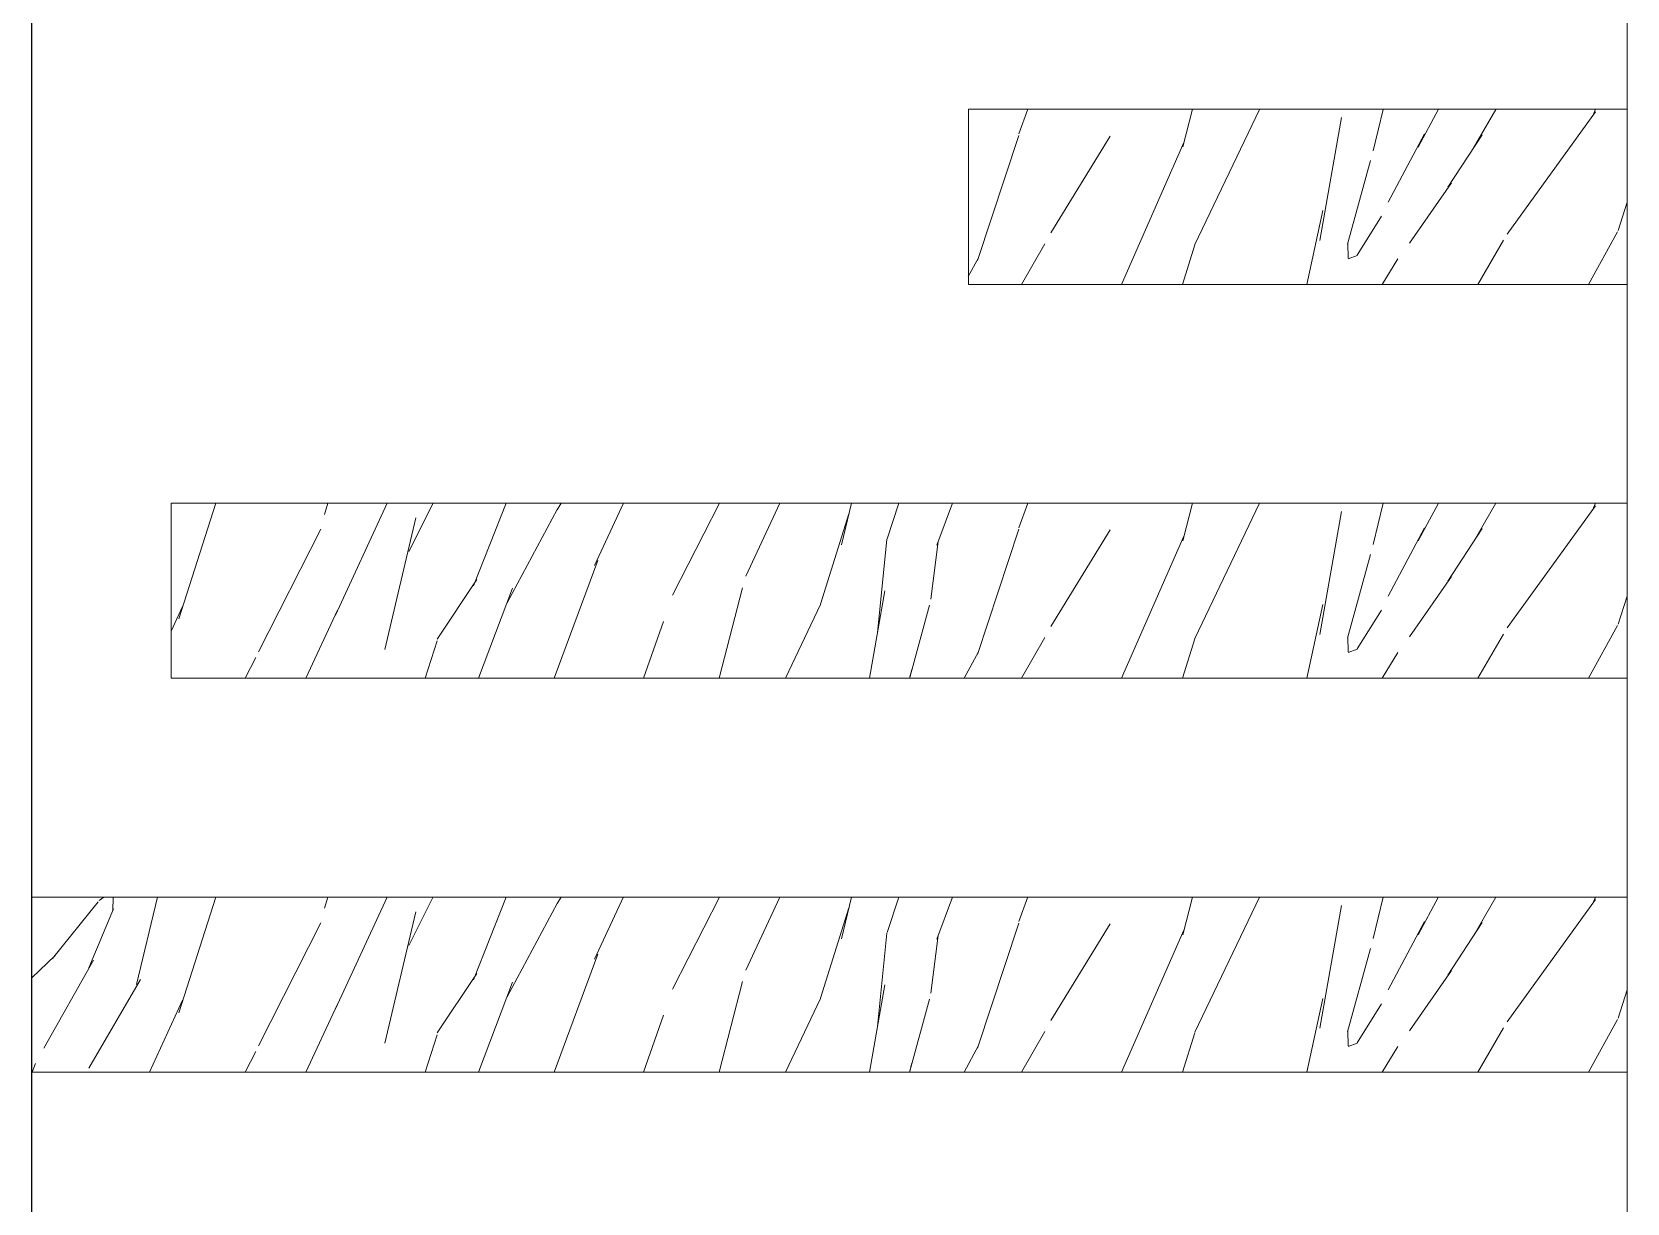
# Model space of a CAD drawing. Header units: inches. Extents: x 0 to 535, y -174 to 989.
# Drawn here: x 349.488 to 350.218, y 95.488 to 96.023 of the extents above; entities that cross this region are included whole.
import ezdxf

# ---------------------------------------------------------------- set-up
doc = ezdxf.new("R2010")
doc.units = ezdxf.units.IN
doc.header["$MEASUREMENT"] = 0
doc.layers.add('1', color=1, linetype='Continuous', lineweight=9)
doc.layers.add('wall', color=51, linetype='Continuous', lineweight=25)

msp = doc.modelspace()

# ---------------------------------------------------------------- hatches: boundary and pattern name
at = {"layer": '1'}
h = msp.add_hatch(dxfattribs=at)
h.set_pattern_fill('Ä¾ÎÆ', color=256, scale=0.23, angle=20)
h.set_pattern_definition([(35.3657895, (66.93288099306547, 155.5843456731439), (1.358495653849031, 0.974888949105646), [0.0567920025, -11.86952858]), (166.803504, (66.97066910553698, 155.5637824958569), (-0.2161293025630688, -0.078664630883123), [0.007853067099999982, -0.816718867999999]), (24.48938626, (66.93802902013913, 155.5541902710308), (0.2161293006459917, 0.07866463722956471), [0.02746521999999997, -5.740230749999991]), (73.46062710000001, (66.96082070553942, 155.5235932512642), (0.3395689741847775, 1.084466940812025), [0.0294332288, -6.151544580000001]), (83.00321680000002, (66.9691995865875, 155.5518086587395), (0.216129300024115, 0.07866463224300876), [0.0120636748, -0.4946106760000001]), (30.347856, (66.86377693075796, 155.5820718033193), (2.223012850983182, 1.289547495665455), [0.0478738905, -10.00564285]), (89.08859079999999, (66.94023696354955, 155.5161013818701), (0.06171982473837814, 0.502901154207116), [0.0092056419, -1.923978911]), (35.66412569999999, (66.93391436558672, 155.5206635285165), (0.2161292995345969, 0.0786646385446673), [0.0079623815, -1.664137768]), (43.56664719999999, (66.88171972432589, 155.503954027412), (0.7101077456471797, 0.7388950529018659), [0.0322622403, -2.226094583]), (29.68621252, (66.84348604687318, 155.5929888856275), (2.223012851304042, 1.289547475383502), [0.1022191415, -5.26428577]), (40.3727928, (66.90509607879747, 155.5261890952892), (2.99484043838873, 2.531343684717294), [0.04322782150000001, -9.034614590000002]), (33.7857773, (66.88789170752916, 155.5542441441316), (0.216129291848162, 0.07866464853906541), [0.05413074839999993, -1.840445417999998]), (29.04293409, (66.90509084663887, 155.6062600202193), (2.439142167360524, 1.36821211551155), [0.0410338262, -8.57606934]), (55.7434615, (67.00860155563187, 155.5844521651599), (1.759784446686964, 2.56225704572125), [0.0404823782, -8.4608168]), (39.23678930000001, (66.97919336839938, 155.6172165670577), (3.210969740846352, 2.610008316254434), [0.05220031930000001, -10.90986646]), (34.7710456, (66.94096492094398, 155.6261804995563), (2.933120589214854, 2.028442540050955), [0.0758889025, -15.86078045]), (41.4338095, (66.80349522157655, 155.5715700314676), (0.2161292981963297, 0.07866463652666691), [0.0176491834, -1.217793604]), (61.73996529999999, (66.83437711493951, 155.4867227267829), (0.2778491391306656, 0.5815657859539077), [0.0322917148, -3.35833833]), (38.84841369999999, (66.8152597526437, 155.5392472480102), (1.142366341585137, 0.8962243289674561), [0.0266178126, -5.56312293]), (200, (66.84348604687318, 155.5929888856275), (-0.3705387656623449, 0.3455718796523705), [0.0284761896, -0.201523792]), (45.6324289, (66.8496663993292, 155.5151655231262), (0.7101077456572038, 0.7388950516397252), [0.05466546159999994, -11.42508117999998]), (43.237749, (66.83598992437345, 155.5559435947294), (1.636344795307082, 1.556454734449686), [0.0381418545, -7.97164751]), (71.91148520000002, (67.07771607930863, 155.4265841864989), (0.3395689770066423, 1.084466938815197), [0.0355090606, -7.42139344]), (83.00321680000002, (67.09800801328025, 155.3996529185769), (0.216129300024115, 0.07866463224300876), [0.0265400864, -0.4801342690000001]), (74.8009006, (67.0890413246921, 155.3666479748006), (0.7408577933628253, 2.671835029081719), [0.0342012829, -7.148068110000001]), (56.7878511, (67.11418633472914, 155.3231807244894), (1.265806021826072, 1.902026626305297), [0.0287191846, -6.002309540000001]), (61.73996529999999, (67.10433375128517, 155.3470482162652), (0.2778491391306656, 0.5815657859539077), [0.0322917148, -3.35833833]), (72.17738229999999, (66.97126319237456, 155.4724869229887), (0.3395689782831965, 1.084466939618753), [0.0571535188, -11.94508519]), (65.092991, (67.0124359106742, 155.4073997376335), (0.2778491338212687, 0.5815657892096059), [0.0698139263, -14.5911103]), (63.06707489999999, (67.00625764817343, 155.4531947300832), (0.2778491396096346, 0.581565787359474), [0.06296584420000001, -6.54844776]), (43.56664719999999, (66.88966140885888, 155.4725276387563), (0.7101077456471797, 0.7388950529018659), [0.0322622403, -2.226094583]), (60.65470750000001, (66.90642440154033, 155.4488875330992), (1.049676707566411, 1.823361999482653), [0.04619737450000001, -4.80452681]), (59.7854419, (66.92700919066912, 155.4403652182542), (1.049676723312325, 1.823361992584466), [0.04703368899999993, -9.830041069999984]), (62.91626979999999, (66.98038363281641, 155.4025970491085), (0.2778491404779415, 0.5815657853456426), [0.05682948329999993, -5.910266069999991]), (65.1886422, (66.94583055639104, 155.4174742966673), (0.2778491301377781, 0.5815657915326928), [0.06060699410000001, -12.66686176]), (20, (67.07257851576551, 155.2965977409129), (0.06171983675258766, 0.5029011542273502), [0.004380952600000001, -0.225619029]), (91.24063829999989, (67.07257851576551, 155.2965977409129), (-0.09268962877058462, 0.9271376728700892), [0.006811305099999993, -1.423562827999998]), (58.1373433, (67.07669526459576, 155.298096114949), (0.2778491400426518, 0.5815657852462758), [0.020887335, -1.441226069]), (74.5021434, (67.07243104104803, 155.3034074486135), (0.339568967718033, 1.084466942922913), [0.03960924529999994, -2.733037789999996]), (77.7581778, (67.05228972399726, 155.2754864539562), (0.4630086353138385, 2.09026925108812), [0.0533767969, -11.15575049]), (80.0621297, (67.06360764294433, 155.3276495356663), (0.7098880003596573, 4.101873860981018), [0.05705958220000001, -11.92545262]), (66.31177559999999, (66.96877599580634, 155.2839824600308), (0.2778491323069626, 0.5815657900483695), [0.0713526884, -4.92333538]), (64.46337319999999, (67.00259169569632, 155.3031537523497), (0.06171983769696079, 0.5029011530502587), [0.1043524743, -0.540177494]), (70.48311470000002, (66.96083221699553, 155.3474372171648), (1.57440521027697, 4.416532392591645), [0.0585223454, -12.23117]), (75.5243122, (66.99744262148376, 155.3493233387019), (0.4012888157798406, 1.587368093631594), [0.0599805523, -12.53593541]), (72.613585, (67.04757679621294, 155.3973120220531), (0.06171983805708947, 0.5029011531749514), [0.0432909381, -1.09309616]), (76.48384360000001, (67.08301472330315, 155.3415765218066), (0.4012888131065727, 1.587368094188972), [0.02578561049999997, -5.389192559999992]), (61.9762794, (67.08772137257662, 155.3158360607177), (1.6053749810238, 2.986493559702275), [0.0353577413, -7.38976752]), (84.3053877, (67.07345499501635, 155.3838529666593), (0.06171983729502792, 0.5029011542635994), [0.04294314819999993, -8.975117959999983]), (55.24647409999999, (67.09507420459192, 155.2956343207866), (1.759784460498503, 2.562257030501768), [0.0335272702, -7.007199320000001]), (65.2273285, (67.04183781860918, 155.4707204449049), (0.2778491373020555, 0.5815657880252949), [0.05753806269999993, -12.02545500999998]), (76.65325650000001, (67.06051275596589, 155.4386250489408), (0.8642974639745951, 3.677637319914488), [0.0617647842, -12.90883993]), (59.70795199999999, (67.1259519129352, 155.2748437567928), (1.049676722564742, 1.823361991434463), [0.0370151926, -7.736175120000001]), (56.3560822, (67.1577123776655, 155.2452233085897), (0.4939784263606839, 0.6602304293122196), [0.010879644, -2.273845757]), (61.9762794, (67.05876188958077, 155.232086228183), (1.6053749810238, 2.986493559702275), [0.0353577413, -7.38976752]), (53.19649550000001, (67.08669846358593, 155.219376357646), (0.2161292945959426, 0.07866463804509569), [0.0314122638, -0.7931596690000001]), (98.48186739999994, (67.05199895879534, 155.2250491308277), (-0.2470990924021889, 1.351374195123889), [0.0109700409, -2.292738417000001]), (46.13814420000001, (67.05199895879534, 155.2250491308277), (0.2161292981877979, 0.07866463710982384), [0.0097600178, -1.015041865]), (56.01691480000001, (67.10551669142707, 155.2445279925111), (1.265806025054427, 1.902026624190993), [0.0365601399, -7.641068970000001]), (87.2394681, (67.0503809172028, 155.2358991878113), (0.1541897158929855, 2.938742287345873), [0.03963325729999993, -8.283350639999982]), (58.6490828, (67.07537426612801, 155.2632983829439), (0.7718275702060986, 1.24179621442641), [0.0378642376, -7.91362541]), (72.613585, (66.97995376352439, 155.2308559574078), (0.06171983805708947, 0.5029011531749514), [0.07575913880000001, -1.060627957]), (63.29488549999999, (66.85864145933138, 155.4200569884684), (0.2778491394824867, 0.5815657871570311), [0.0376197775, -7.86253344]), (66.9545161, (66.84981806122767, 155.4442990755212), (0.277849138399155, 0.5815657881615057), [0.03530030569999993, -3.671231709999995]), (56.3560822, (66.87261183953113, 155.3816736843284), (0.4939784263606839, 0.6602304293122196), [0.03263893430000001, -2.252086469]), (71.7852574, (66.90349373289409, 155.2968263796436), (0.3395689764932182, 1.084466939238849), [0.06019634289999993, -6.26041967999999]), (60.0717393, (66.9137876970862, 155.2685439454691), (0.277849139270344, 0.5815657860494605), [0.040074625, -2.063843176]), (69.3694487, (66.88511165364248, 155.34733072731), (0.6174181176901898, 1.666032726955021), [0.0538217917, -11.24875421]), (53.19649550000001, (66.94761072341261, 155.1756159443797), (0.2161292945959426, 0.07866463804509569), [0.0117795995, -0.8127923539999999]), (69.6657058, (66.92230986567077, 155.3540063851482), (0.2778491222749367, 0.5815657938110032), [0.06768603069999986, -1.709072292999998]), (53.19649550000001, (66.87554774033597, 155.4536639128538), (0.2161292945959426, 0.07866463804509569), [0.02355919900000001, -0.8010127430000001]), (68.5537297, (66.89069478216678, 155.4088454919676), (0.8952672367306358, 2.247598515793237), [0.04302075939999993, -8.991338709999983]), (61.73996529999999, (66.9040752619233, 155.3977010229526), (0.2778491391306656, 0.5815657859539077), [0.0484375745, -3.34219256]), (58.51148860000001, (66.93378153863283, 155.3032746499884), (0.7718275754866677, 1.241796208885935), [0.0517887205, -10.82384232]), (54.19451950000001, (66.92849336033015, 155.2281404677682), (0.493978439279239, 0.6602304207882279), [0.06885505630000001, -7.160925799999999]), (61.1011978, (66.95466755728074, 155.1850478084116), (0.2778491393576279, 0.5815657856754212), [0.05232378789999993, -2.694674939999996]), (74.3266424, (67.03477784469898, 155.5093311365383), (0.7408577912244497, 2.671835022947638), [0.0582210293, -12.16819508]), (70.9753659, (66.98875623456698, 155.526897565753), (0.9569870897545645, 2.75049966370575), [0.0608799512, -12.72390981]), (51.130464, (66.91303776333045, 155.4947627066334), (0.4939784438691176, 0.660230418984233), [0.03326687569999993, -3.459754989999996]), (67.47860020000002, (66.9290644258288, 155.4891569587763), (0.2778491206858045, 0.5815657944572521), [0.0291689473, -3.03357028]), (56.3560822, (66.86363677952896, 155.4767822189862), (0.4939784263606839, 0.6602304293122196), [0.03263893430000001, -2.252086469]), (76.6033605, (66.95067840324579, 155.4810092378337), (0.8642974665360263, 3.677637328676978), [0.0437751594, -9.149008080000002])])
h.paths.add_polyline_path([(349.9164213485111, 95.98772965127783), (349.9164213485111, 95.90772965127783), (350.2175716314634, 95.90772965127786), (350.2175716314634, 95.98772965127785)])
h = msp.add_hatch(dxfattribs=at)
h.set_pattern_fill('Ä¾ÎÆ', color=256, scale=0.23, angle=20)
h.set_pattern_definition([(35.3657895, (66.93288099306547, 155.4043456731439), (1.358495653849031, 0.974888949105646), [0.0567920025, -11.86952858]), (166.803504, (66.97066910553698, 155.3837824958569), (-0.2161293025630688, -0.078664630883123), [0.007853067099999984, -0.8167188679999992]), (24.48938626, (66.93802902013913, 155.3741902710309), (0.2161293006459917, 0.07866463722956471), [0.02746521999999997, -5.740230749999992]), (73.46062710000001, (66.96082070553942, 155.3435932512642), (0.3395689741847775, 1.084466940812025), [0.0294332288, -6.151544580000001]), (83.00321680000002, (66.9691995865875, 155.3718086587395), (0.216129300024115, 0.07866463224300876), [0.0120636748, -0.4946106760000001]), (30.347856, (66.86377693075796, 155.4020718033193), (2.223012850983182, 1.289547495665455), [0.0478738905, -10.00564285]), (89.08859079999999, (66.94023696354955, 155.3361013818701), (0.06171982473837814, 0.502901154207116), [0.0092056419, -1.923978911]), (35.66412569999999, (66.93391436558672, 155.3406635285165), (0.2161292995345969, 0.0786646385446673), [0.0079623815, -1.664137768]), (43.56664719999999, (66.88171972432589, 155.323954027412), (0.7101077456471797, 0.7388950529018659), [0.0322622403, -2.226094583]), (29.68621252, (66.84348604687318, 155.4129888856275), (2.223012851304042, 1.289547475383502), [0.1022191415, -5.26428577]), (40.3727928, (66.90509607879747, 155.3461890952892), (2.99484043838873, 2.531343684717294), [0.04322782150000001, -9.034614590000002]), (33.7857773, (66.88789170752916, 155.3742441441316), (0.216129291848162, 0.07866464853906541), [0.05413074839999994, -1.840445417999998]), (29.04293409, (66.90509084663887, 155.4262600202193), (2.439142167360524, 1.36821211551155), [0.0410338262, -8.57606934]), (55.7434615, (67.00860155563187, 155.4044521651599), (1.759784446686964, 2.56225704572125), [0.0404823782, -8.4608168]), (39.23678930000001, (66.97919336839938, 155.4372165670577), (3.210969740846352, 2.610008316254434), [0.05220031930000001, -10.90986646]), (34.7710456, (66.94096492094398, 155.4461804995563), (2.933120589214854, 2.028442540050955), [0.0758889025, -15.86078045]), (41.4338095, (66.80349522157655, 155.3915700314677), (0.2161292981963297, 0.07866463652666691), [0.0176491834, -1.217793604]), (61.73996529999999, (66.83437711493951, 155.3067227267829), (0.2778491391306656, 0.5815657859539077), [0.0322917148, -3.35833833]), (38.84841369999999, (66.8152597526437, 155.3592472480102), (1.142366341585137, 0.8962243289674561), [0.0266178126, -5.56312293]), (200, (66.84348604687318, 155.4129888856275), (-0.3705387656623449, 0.3455718796523705), [0.0284761896, -0.201523792]), (45.6324289, (66.8496663993292, 155.3351655231262), (0.7101077456572038, 0.7388950516397252), [0.05466546159999994, -11.42508117999998]), (43.237749, (66.83598992437345, 155.3759435947294), (1.636344795307082, 1.556454734449686), [0.0381418545, -7.97164751]), (71.91148520000002, (67.07771607930863, 155.2465841864989), (0.3395689770066423, 1.084466938815197), [0.0355090606, -7.42139344]), (83.00321680000002, (67.09800801328025, 155.2196529185769), (0.216129300024115, 0.07866463224300876), [0.0265400864, -0.4801342690000001]), (74.8009006, (67.0890413246921, 155.1866479748006), (0.7408577933628253, 2.671835029081719), [0.0342012829, -7.148068110000001]), (56.7878511, (67.11418633472914, 155.1431807244895), (1.265806021826072, 1.902026626305297), [0.0287191846, -6.002309540000001]), (61.73996529999999, (67.10433375128517, 155.1670482162652), (0.2778491391306656, 0.5815657859539077), [0.0322917148, -3.35833833]), (72.17738229999999, (66.97126319237456, 155.2924869229887), (0.3395689782831965, 1.084466939618753), [0.0571535188, -11.94508519]), (65.092991, (67.0124359106742, 155.2273997376335), (0.2778491338212687, 0.5815657892096059), [0.0698139263, -14.5911103]), (63.06707489999999, (67.00625764817343, 155.2731947300832), (0.2778491396096346, 0.581565787359474), [0.06296584420000001, -6.54844776]), (43.56664719999999, (66.88966140885888, 155.2925276387563), (0.7101077456471797, 0.7388950529018659), [0.0322622403, -2.226094583]), (60.65470750000001, (66.90642440154033, 155.2688875330992), (1.049676707566411, 1.823361999482653), [0.04619737450000001, -4.80452681]), (59.7854419, (66.92700919066912, 155.2603652182543), (1.049676723312325, 1.823361992584466), [0.04703368899999993, -9.830041069999986]), (62.91626979999999, (66.98038363281641, 155.2225970491085), (0.2778491404779415, 0.5815657853456426), [0.05682948329999994, -5.910266069999992]), (65.1886422, (66.94583055639104, 155.2374742966674), (0.2778491301377781, 0.5815657915326928), [0.06060699410000001, -12.66686176]), (20, (67.07257851576551, 155.1165977409129), (0.06171983675258766, 0.5029011542273502), [0.004380952600000001, -0.225619029]), (91.2406382999999, (67.07257851576551, 155.1165977409129), (-0.09268962877058462, 0.9271376728700892), [0.006811305099999993, -1.423562827999998]), (58.1373433, (67.07669526459576, 155.118096114949), (0.2778491400426518, 0.5815657852462758), [0.020887335, -1.441226069]), (74.5021434, (67.07243104104803, 155.1234074486135), (0.339568967718033, 1.084466942922913), [0.03960924529999994, -2.733037789999996]), (77.7581778, (67.05228972399726, 155.0954864539562), (0.4630086353138385, 2.09026925108812), [0.0533767969, -11.15575049]), (80.0621297, (67.06360764294433, 155.1476495356663), (0.7098880003596573, 4.101873860981018), [0.05705958220000001, -11.92545262]), (66.31177559999999, (66.96877599580634, 155.1039824600308), (0.2778491323069626, 0.5815657900483695), [0.0713526884, -4.92333538]), (64.46337319999999, (67.00259169569632, 155.1231537523497), (0.06171983769696079, 0.5029011530502587), [0.1043524743, -0.540177494]), (70.48311470000002, (66.96083221699553, 155.1674372171648), (1.57440521027697, 4.416532392591645), [0.0585223454, -12.23117]), (75.5243122, (66.99744262148376, 155.1693233387019), (0.4012888157798406, 1.587368093631594), [0.0599805523, -12.53593541]), (72.613585, (67.04757679621294, 155.2173120220531), (0.06171983805708947, 0.5029011531749514), [0.0432909381, -1.09309616]), (76.48384360000001, (67.08301472330315, 155.1615765218066), (0.4012888131065727, 1.587368094188972), [0.02578561049999997, -5.389192559999993]), (61.9762794, (67.08772137257662, 155.1358360607177), (1.6053749810238, 2.986493559702275), [0.0353577413, -7.38976752]), (84.3053877, (67.07345499501635, 155.2038529666594), (0.06171983729502792, 0.5029011542635994), [0.04294314819999994, -8.975117959999984]), (55.24647409999999, (67.09507420459192, 155.1156343207866), (1.759784460498503, 2.562257030501768), [0.0335272702, -7.007199320000001]), (65.2273285, (67.04183781860918, 155.290720444905), (0.2778491373020555, 0.5815657880252949), [0.05753806269999994, -12.02545500999999]), (76.65325650000001, (67.06051275596589, 155.2586250489409), (0.8642974639745951, 3.677637319914488), [0.0617647842, -12.90883993]), (59.70795199999999, (67.1259519129352, 155.0948437567929), (1.049676722564742, 1.823361991434463), [0.0370151926, -7.736175120000001]), (56.3560822, (67.1577123776655, 155.0652233085897), (0.4939784263606839, 0.6602304293122196), [0.010879644, -2.273845757]), (61.9762794, (67.05876188958077, 155.052086228183), (1.6053749810238, 2.986493559702275), [0.0353577413, -7.38976752]), (53.19649550000001, (67.08669846358593, 155.039376357646), (0.2161292945959426, 0.07866463804509569), [0.0314122638, -0.7931596690000001]), (98.48186739999994, (67.05199895879534, 155.0450491308277), (-0.2470990924021889, 1.351374195123889), [0.0109700409, -2.292738417000001]), (46.13814420000001, (67.05199895879534, 155.0450491308277), (0.2161292981877979, 0.07866463710982384), [0.0097600178, -1.015041865]), (56.01691480000001, (67.10551669142707, 155.0645279925111), (1.265806025054427, 1.902026624190993), [0.0365601399, -7.641068970000001]), (87.2394681, (67.0503809172028, 155.0558991878113), (0.1541897158929855, 2.938742287345873), [0.03963325729999994, -8.283350639999984]), (58.6490828, (67.07537426612801, 155.0832983829439), (0.7718275702060986, 1.24179621442641), [0.0378642376, -7.91362541]), (72.613585, (66.97995376352439, 155.0508559574078), (0.06171983805708947, 0.5029011531749514), [0.07575913880000001, -1.060627957]), (63.29488549999999, (66.85864145933138, 155.2400569884684), (0.2778491394824867, 0.5815657871570311), [0.0376197775, -7.86253344]), (66.9545161, (66.84981806122767, 155.2642990755212), (0.277849138399155, 0.5815657881615057), [0.03530030569999994, -3.671231709999996]), (56.3560822, (66.87261183953113, 155.2016736843284), (0.4939784263606839, 0.6602304293122196), [0.03263893430000001, -2.252086469]), (71.7852574, (66.90349373289409, 155.1168263796436), (0.3395689764932182, 1.084466939238849), [0.06019634289999994, -6.260419679999991]), (60.0717393, (66.9137876970862, 155.0885439454692), (0.277849139270344, 0.5815657860494605), [0.040074625, -2.063843176]), (69.3694487, (66.88511165364248, 155.1673307273101), (0.6174181176901898, 1.666032726955021), [0.0538217917, -11.24875421]), (53.19649550000001, (66.94761072341261, 154.9956159443797), (0.2161292945959426, 0.07866463804509569), [0.0117795995, -0.8127923539999999]), (69.6657058, (66.92230986567077, 155.1740063851482), (0.2778491222749367, 0.5815657938110032), [0.06768603069999987, -1.709072292999998]), (53.19649550000001, (66.87554774033597, 155.2736639128538), (0.2161292945959426, 0.07866463804509569), [0.02355919900000001, -0.8010127430000001]), (68.5537297, (66.89069478216678, 155.2288454919676), (0.8952672367306358, 2.247598515793237), [0.04302075939999994, -8.991338709999985]), (61.73996529999999, (66.9040752619233, 155.2177010229527), (0.2778491391306656, 0.5815657859539077), [0.0484375745, -3.34219256]), (58.51148860000001, (66.93378153863283, 155.1232746499884), (0.7718275754866677, 1.241796208885935), [0.0517887205, -10.82384232]), (54.19451950000001, (66.92849336033015, 155.0481404677683), (0.493978439279239, 0.6602304207882279), [0.06885505630000001, -7.160925799999999]), (61.1011978, (66.95466755728074, 155.0050478084116), (0.2778491393576279, 0.5815657856754212), [0.05232378789999994, -2.694674939999996]), (74.3266424, (67.03477784469898, 155.3293311365384), (0.7408577912244497, 2.671835022947638), [0.0582210293, -12.16819508]), (70.9753659, (66.98875623456698, 155.346897565753), (0.9569870897545645, 2.75049966370575), [0.0608799512, -12.72390981]), (51.130464, (66.91303776333045, 155.3147627066334), (0.4939784438691176, 0.660230418984233), [0.03326687569999994, -3.459754989999996]), (67.47860020000002, (66.9290644258288, 155.3091569587763), (0.2778491206858045, 0.5815657944572521), [0.0291689473, -3.03357028]), (56.3560822, (66.86363677952896, 155.2967822189862), (0.4939784263606839, 0.6602304293122196), [0.03263893430000001, -2.252086469]), (76.6033605, (66.95067840324579, 155.3010092378337), (0.8642974665360263, 3.677637328676978), [0.0437751594, -9.149008080000002])])
h.paths.add_polyline_path([(349.5519797978467, 95.80772965127784), (349.5519797978467, 95.72772965127785), (350.2175716314634, 95.72772965127787), (350.2175716314634, 95.80772965127787)])
h = msp.add_hatch(dxfattribs=at)
h.set_pattern_fill('Ä¾ÎÆ', color=256, scale=0.23, angle=20)
h.set_pattern_definition([(35.3657895, (66.93288099306547, 155.2243456731439), (1.358495653849031, 0.974888949105646), [0.0567920025, -11.86952858]), (166.803504, (66.97066910553698, 155.2037824958569), (-0.2161293025630688, -0.078664630883123), [0.007853067099999986, -0.8167188679999993]), (24.48938626, (66.93802902013913, 155.1941902710309), (0.2161293006459917, 0.07866463722956471), [0.02746521999999997, -5.740230749999993]), (73.46062710000001, (66.96082070553942, 155.1635932512642), (0.3395689741847775, 1.084466940812025), [0.0294332288, -6.151544580000001]), (83.00321680000002, (66.9691995865875, 155.1918086587395), (0.216129300024115, 0.07866463224300876), [0.0120636748, -0.4946106760000001]), (30.347856, (66.86377693075796, 155.2220718033193), (2.223012850983182, 1.289547495665455), [0.0478738905, -10.00564285]), (89.08859079999999, (66.94023696354955, 155.1561013818701), (0.06171982473837814, 0.502901154207116), [0.0092056419, -1.923978911]), (35.66412569999999, (66.93391436558672, 155.1606635285165), (0.2161292995345969, 0.0786646385446673), [0.0079623815, -1.664137768]), (43.56664719999999, (66.88171972432589, 155.1439540274121), (0.7101077456471797, 0.7388950529018659), [0.0322622403, -2.226094583]), (29.68621252, (66.84348604687318, 155.2329888856275), (2.223012851304042, 1.289547475383502), [0.1022191415, -5.26428577]), (40.3727928, (66.90509607879747, 155.1661890952892), (2.99484043838873, 2.531343684717294), [0.04322782150000001, -9.034614590000002]), (33.7857773, (66.88789170752916, 155.1942441441316), (0.216129291848162, 0.07866464853906541), [0.05413074839999994, -1.840445417999998]), (29.04293409, (66.90509084663887, 155.2462600202193), (2.439142167360524, 1.36821211551155), [0.0410338262, -8.57606934]), (55.7434615, (67.00860155563187, 155.22445216516), (1.759784446686964, 2.56225704572125), [0.0404823782, -8.4608168]), (39.23678930000001, (66.97919336839938, 155.2572165670577), (3.210969740846352, 2.610008316254434), [0.05220031930000001, -10.90986646]), (34.7710456, (66.94096492094398, 155.2661804995564), (2.933120589214854, 2.028442540050955), [0.0758889025, -15.86078045]), (41.4338095, (66.80349522157655, 155.2115700314677), (0.2161292981963297, 0.07866463652666691), [0.0176491834, -1.217793604]), (61.73996529999999, (66.83437711493951, 155.1267227267829), (0.2778491391306656, 0.5815657859539077), [0.0322917148, -3.35833833]), (38.84841369999999, (66.8152597526437, 155.1792472480102), (1.142366341585137, 0.8962243289674561), [0.0266178126, -5.56312293]), (200, (66.84348604687318, 155.2329888856275), (-0.3705387656623449, 0.3455718796523705), [0.0284761896, -0.201523792]), (45.6324289, (66.8496663993292, 155.1551655231262), (0.7101077456572038, 0.7388950516397252), [0.05466546159999995, -11.42508117999999]), (43.237749, (66.83598992437345, 155.1959435947295), (1.636344795307082, 1.556454734449686), [0.0381418545, -7.97164751]), (71.91148520000002, (67.07771607930863, 155.0665841864989), (0.3395689770066423, 1.084466938815197), [0.0355090606, -7.42139344]), (83.00321680000002, (67.09800801328025, 155.0396529185769), (0.216129300024115, 0.07866463224300876), [0.0265400864, -0.4801342690000001]), (74.8009006, (67.0890413246921, 155.0066479748006), (0.7408577933628253, 2.671835029081719), [0.0342012829, -7.148068110000001]), (56.7878511, (67.11418633472914, 154.9631807244895), (1.265806021826072, 1.902026626305297), [0.0287191846, -6.002309540000001]), (61.73996529999999, (67.10433375128517, 154.9870482162653), (0.2778491391306656, 0.5815657859539077), [0.0322917148, -3.35833833]), (72.17738229999999, (66.97126319237456, 155.1124869229887), (0.3395689782831965, 1.084466939618753), [0.0571535188, -11.94508519]), (65.092991, (67.0124359106742, 155.0473997376335), (0.2778491338212687, 0.5815657892096059), [0.0698139263, -14.5911103]), (63.06707489999999, (67.00625764817343, 155.0931947300832), (0.2778491396096346, 0.581565787359474), [0.06296584420000001, -6.54844776]), (43.56664719999999, (66.88966140885888, 155.1125276387563), (0.7101077456471797, 0.7388950529018659), [0.0322622403, -2.226094583]), (60.65470750000001, (66.90642440154033, 155.0888875330993), (1.049676707566411, 1.823361999482653), [0.04619737450000001, -4.80452681]), (59.7854419, (66.92700919066912, 155.0803652182543), (1.049676723312325, 1.823361992584466), [0.04703368899999994, -9.830041069999988]), (62.91626979999999, (66.98038363281641, 155.0425970491085), (0.2778491404779415, 0.5815657853456426), [0.05682948329999995, -5.910266069999992]), (65.1886422, (66.94583055639104, 155.0574742966674), (0.2778491301377781, 0.5815657915326928), [0.06060699410000001, -12.66686176]), (20, (67.07257851576551, 154.9365977409129), (0.06171983675258766, 0.5029011542273502), [0.004380952600000001, -0.225619029]), (91.2406382999999, (67.07257851576551, 154.9365977409129), (-0.09268962877058462, 0.9271376728700892), [0.006811305099999994, -1.423562827999998]), (58.1373433, (67.07669526459576, 154.938096114949), (0.2778491400426518, 0.5815657852462758), [0.020887335, -1.441226069]), (74.5021434, (67.07243104104803, 154.9434074486135), (0.339568967718033, 1.084466942922913), [0.03960924529999995, -2.733037789999996]), (77.7581778, (67.05228972399726, 154.9154864539562), (0.4630086353138385, 2.09026925108812), [0.0533767969, -11.15575049]), (80.0621297, (67.06360764294433, 154.9676495356663), (0.7098880003596573, 4.101873860981018), [0.05705958220000001, -11.92545262]), (66.31177559999999, (66.96877599580634, 154.9239824600308), (0.2778491323069626, 0.5815657900483695), [0.0713526884, -4.92333538]), (64.46337319999999, (67.00259169569632, 154.9431537523498), (0.06171983769696079, 0.5029011530502587), [0.1043524743, -0.540177494]), (70.48311470000002, (66.96083221699553, 154.9874372171648), (1.57440521027697, 4.416532392591645), [0.0585223454, -12.23117]), (75.5243122, (66.99744262148376, 154.9893233387019), (0.4012888157798406, 1.587368093631594), [0.0599805523, -12.53593541]), (72.613585, (67.04757679621294, 155.0373120220531), (0.06171983805708947, 0.5029011531749514), [0.0432909381, -1.09309616]), (76.48384360000001, (67.08301472330315, 154.9815765218066), (0.4012888131065727, 1.587368094188972), [0.02578561049999997, -5.389192559999993]), (61.9762794, (67.08772137257662, 154.9558360607177), (1.6053749810238, 2.986493559702275), [0.0353577413, -7.38976752]), (84.3053877, (67.07345499501635, 155.0238529666594), (0.06171983729502792, 0.5029011542635994), [0.04294314819999995, -8.975117959999986]), (55.24647409999999, (67.09507420459192, 154.9356343207866), (1.759784460498503, 2.562257030501768), [0.0335272702, -7.007199320000001]), (65.2273285, (67.04183781860918, 155.110720444905), (0.2778491373020555, 0.5815657880252949), [0.05753806269999995, -12.02545500999999]), (76.65325650000001, (67.06051275596589, 155.0786250489409), (0.8642974639745951, 3.677637319914488), [0.0617647842, -12.90883993]), (59.70795199999999, (67.1259519129352, 154.9148437567929), (1.049676722564742, 1.823361991434463), [0.0370151926, -7.736175120000001]), (56.3560822, (67.1577123776655, 154.8852233085898), (0.4939784263606839, 0.6602304293122196), [0.010879644, -2.273845757]), (61.9762794, (67.05876188958077, 154.872086228183), (1.6053749810238, 2.986493559702275), [0.0353577413, -7.38976752]), (53.19649550000001, (67.08669846358593, 154.8593763576461), (0.2161292945959426, 0.07866463804509569), [0.0314122638, -0.7931596690000001]), (98.48186739999994, (67.05199895879534, 154.8650491308277), (-0.2470990924021889, 1.351374195123889), [0.0109700409, -2.292738417000001]), (46.13814420000001, (67.05199895879534, 154.8650491308277), (0.2161292981877979, 0.07866463710982384), [0.0097600178, -1.015041865]), (56.01691480000001, (67.10551669142707, 154.8845279925111), (1.265806025054427, 1.902026624190993), [0.0365601399, -7.641068970000001]), (87.2394681, (67.0503809172028, 154.8758991878113), (0.1541897158929855, 2.938742287345873), [0.03963325729999995, -8.283350639999986]), (58.6490828, (67.07537426612801, 154.9032983829439), (0.7718275702060986, 1.24179621442641), [0.0378642376, -7.91362541]), (72.613585, (66.97995376352439, 154.8708559574078), (0.06171983805708947, 0.5029011531749514), [0.07575913880000001, -1.060627957]), (63.29488549999999, (66.85864145933138, 155.0600569884684), (0.2778491394824867, 0.5815657871570311), [0.0376197775, -7.86253344]), (66.9545161, (66.84981806122767, 155.0842990755212), (0.277849138399155, 0.5815657881615057), [0.03530030569999994, -3.671231709999996]), (56.3560822, (66.87261183953113, 155.0216736843284), (0.4939784263606839, 0.6602304293122196), [0.03263893430000001, -2.252086469]), (71.7852574, (66.90349373289409, 154.9368263796436), (0.3395689764932182, 1.084466939238849), [0.06019634289999994, -6.260419679999992]), (60.0717393, (66.9137876970862, 154.9085439454691), (0.277849139270344, 0.5815657860494605), [0.040074625, -2.063843176]), (69.3694487, (66.88511165364248, 154.9873307273101), (0.6174181176901898, 1.666032726955021), [0.0538217917, -11.24875421]), (53.19649550000001, (66.94761072341261, 154.8156159443797), (0.2161292945959426, 0.07866463804509569), [0.0117795995, -0.8127923539999999]), (69.6657058, (66.92230986567077, 154.9940063851482), (0.2778491222749367, 0.5815657938110032), [0.06768603069999989, -1.709072292999998]), (53.19649550000001, (66.87554774033597, 155.0936639128539), (0.2161292945959426, 0.07866463804509569), [0.02355919900000001, -0.8010127430000001]), (68.5537297, (66.89069478216678, 155.0488454919676), (0.8952672367306358, 2.247598515793237), [0.04302075939999995, -8.991338709999987]), (61.73996529999999, (66.9040752619233, 155.0377010229527), (0.2778491391306656, 0.5815657859539077), [0.0484375745, -3.34219256]), (58.51148860000001, (66.93378153863283, 154.9432746499884), (0.7718275754866677, 1.241796208885935), [0.0517887205, -10.82384232]), (54.19451950000001, (66.92849336033015, 154.8681404677683), (0.493978439279239, 0.6602304207882279), [0.06885505630000001, -7.160925799999999]), (61.1011978, (66.95466755728074, 154.8250478084116), (0.2778491393576279, 0.5815657856754212), [0.05232378789999995, -2.694674939999997]), (74.3266424, (67.03477784469898, 155.1493311365384), (0.7408577912244497, 2.671835022947638), [0.0582210293, -12.16819508]), (70.9753659, (66.98875623456698, 155.166897565753), (0.9569870897545645, 2.75049966370575), [0.0608799512, -12.72390981]), (51.130464, (66.91303776333045, 155.1347627066334), (0.4939784438691176, 0.660230418984233), [0.03326687569999995, -3.459754989999996]), (67.47860020000002, (66.9290644258288, 155.1291569587763), (0.2778491206858045, 0.5815657944572521), [0.0291689473, -3.03357028]), (56.3560822, (66.86363677952896, 155.1167822189862), (0.4939784263606839, 0.6602304293122196), [0.03263893430000001, -2.252086469]), (76.6033605, (66.95067840324579, 155.1210092378337), (0.8642974665360263, 3.677637328676978), [0.0437751594, -9.149008080000002])])
h.paths.add_polyline_path([(349.4883086466241, 95.62772965127786), (349.4883086466241, 95.54772965127788), (350.2175716314634, 95.54772965127788), (350.2175716314634, 95.62772965127787)])

# ---------------------------------------------------------------- linework, layer by layer
for p, q in [((350.2175716314634, 95.08772965127791), (350.2175716314634, 102.8677296512779)), ((349.9164213485111, 95.98772965127782), (350.2175716314634, 95.98772965127785)), ((349.9164213485111, 95.98772965127782), (349.9164213485111, 95.90772965127785)), ((349.9164213485111, 95.90772965127785), (350.2175716314634, 95.90772965127785)), ((349.5519797978467, 95.80772965127784), (350.2175716314634, 95.80772965127785)), ((349.5519797978467, 95.80772965127784), (349.5519797978467, 95.72772965127787)), ((349.5519797978467, 95.72772965127787), (350.2175716314634, 95.72772965127785)), ((349.4883086466241, 95.62772965127786), (350.2175716314634, 95.62772965127786)), ((349.4883086466241, 95.54772965127788), (350.2175716314634, 95.54772965127788))]:
    msp.add_line(p, q, dxfattribs=at)
at = {"layer": 'wall'}
msp.add_line((349.4883086466241, 93.64772965127793), (349.4883086466241, 102.8677296512779), dxfattribs=at)

doc.saveas('drawing.dxf')
